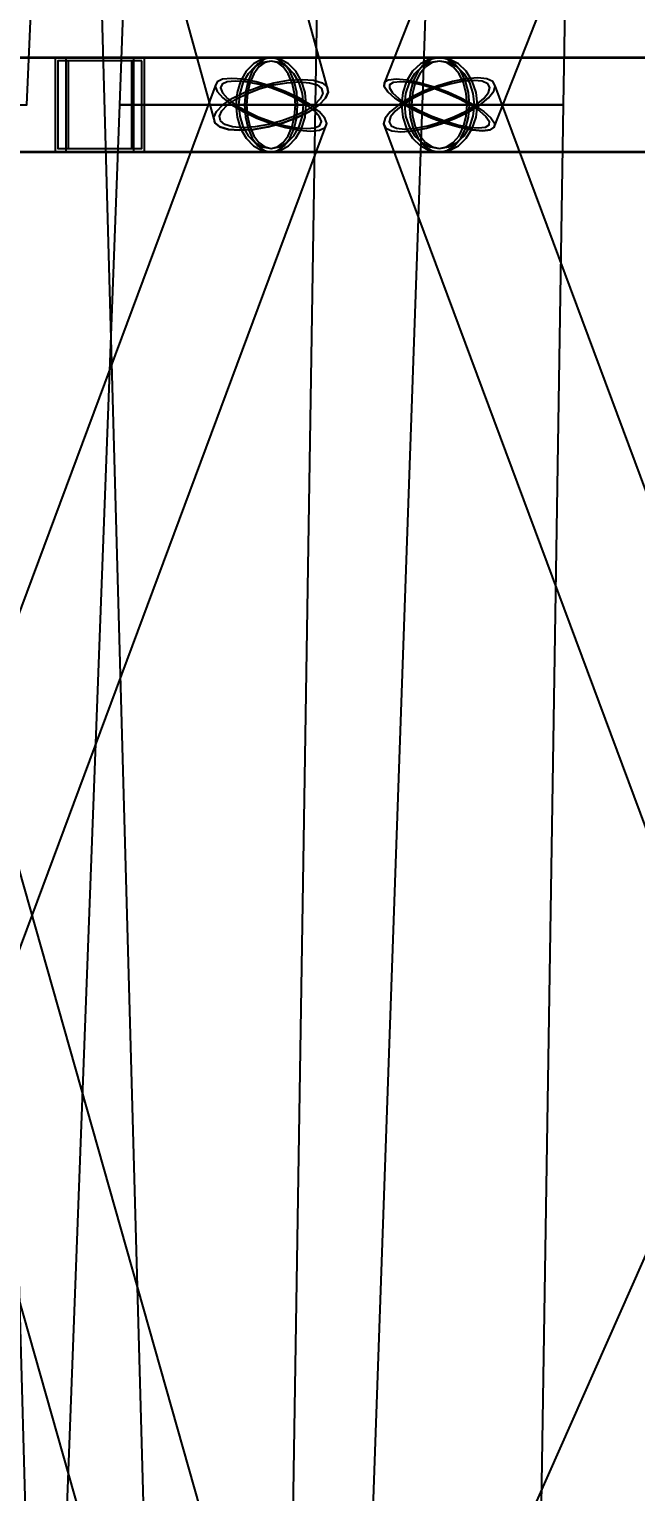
# Model space of a CAD drawing. Header units: millimetres. Extents: x -123812 to 252100, y -3000 to 639000.
# Drawn here: x -14724 to -12124, y 234055 to 240324 of the extents above; entities that cross this region are included whole.
import ezdxf

# ---------------------------------------------------------------- set-up
doc = ezdxf.new("R2010")
doc.units = ezdxf.units.MM
doc.layers.add('D-STR-DIM', color=7, linetype='Continuous', lineweight=13)
doc.layers.add('D-STR-STRC', color=7, linetype='Continuous', lineweight=25)
doc.styles.add('OpenSansCondensed-Light', font='OpenSansCondensed-Light.ttf')
doc.styles.add('TOWER_UNICODE', font='Arial Unicode.ttf')
doc.dimstyles.new('EZDXF', dxfattribs={"dimtxt": 0.25, "dimasz": 0.175, "dimexe": 0.375, "dimexo": 0.125, "dimgap": 0.1, "dimtad": 1, "dimlfac": 100, "dimzin": 12, "dimdsep": 46, "dimtxsty": 'OpenSansCondensed-Light', "dimblk": 'ARCHTICK', "dimcen": 2.5, "dimazin": 3, "dimtfac": 0.5, "dimtmove": 2, "dimatfit": 3})

# ---------------------------------------------------------------- blocks, each defined once
blk = doc.blocks.new('_ARCHTICK')
at = {"color": 0, "linetype": 'BYBLOCK', "const_width": 0.15}
blk.add_lwpolyline([(-0.5, -0.5), (0.5, 0.5)], dxfattribs=at)

msp = doc.modelspace()

# ---------------------------------------------------------------- linework, layer by layer
at = {"layer": 'D-STR-STRC'}
for points in [[(-16690.7, 249923), (-13928.5, 239923), (-13907, 239905.7), (-13870.5, 239894.8), (-13821.6, 239891.1), (-13763.6, 239894.8), (-13700.5, 239905.7), (-13636.4, 239923), (-13576, 239945.6), (-13523.1, 239971.8), (-13481.5, 240000), (-13454, 240028.2), (-13442.4, 240054.4), (-13447.5, 240077), (-16209.7, 250077)], [(-9259.1, 250096), (-13201.1, 240096), (-13202.3, 240078.4), (-13187.4, 240055.5), (-13157.4, 240028.7), (-13114.4, 240000), (-13061.3, 239971.3), (-13001.8, 239944.5), (-12939.8, 239921.6), (-12879.6, 239904), (-12825.3, 239892.9), (-12780.6, 239889.1), (-12748.6, 239892.9), (-12731.4, 239904), (-8789.5, 249904)], [(-13985.3, 225006.8), (-14678.5, 250006.8), (-14687.1, 250019.8), (-14712.5, 250031.4), (-14752.9, 250040.9), (-14805.4, 250047.7), (-14866.7, 250051.1), (-14932.4, 250051.1), (-14998.1, 250047.6), (-15059.4, 250040.9), (-15111.9, 250031.4), (-15152.3, 250019.7), (-15177.7, 250006.7), (-15186.3, 249993.2), (-14493.1, 224993.2)], [(-16921.1, 239796.8), (-13688, 239796.8), (-13649, 239803.7), (-13612.6, 239824), (-13581.3, 239856.3), (-13557.3, 239898.4), (-13542.2, 239947.4), (-13537.1, 240000), (-13542.2, 240052.6), (-13557.3, 240101.6), (-13581.3, 240143.7), (-13612.6, 240176), (-13649, 240196.3), (-13688, 240203.2), (-16921.1, 240203.2)], [(-15958.7, 239796.8), (-12966.3, 239796.8), (-12924.1, 239803.7), (-12884.9, 239824), (-12851.2, 239856.3), (-12825.3, 239898.4), (-12809, 239947.4), (-12803.5, 240000), (-12809, 240052.6), (-12825.3, 240101.6), (-12851.2, 240143.7), (-12884.9, 240176), (-12924.1, 240196.3), (-12966.3, 240203.2), (-15958.7, 240203.2)], [(-9620.5, 240203.2), (-13688, 240203.2), (-13717.5, 240196.3), (-13745, 240176), (-13768.5, 240143.7), (-13786.6, 240101.6), (-13798, 240052.6), (-13801.9, 240000), (-13798, 239947.4), (-13786.6, 239898.4), (-13768.5, 239856.3), (-13745, 239824), (-13717.5, 239803.7), (-13688, 239796.8), (-9620.5, 239796.8)], [(-9139.3, 240203.2), (-12966.3, 240203.2), (-12999.8, 240196.3), (-13031, 240176), (-13057.9, 240143.7), (-13078.5, 240101.6), (-13091.4, 240052.6), (-13095.8, 240000), (-13091.4, 239947.4), (-13078.5, 239898.4), (-13057.9, 239856.3), (-13031, 239824), (-12999.8, 239803.7), (-12966.3, 239796.8), (-9139.3, 239796.8)], [(-17171.7, 229920), (-13448.6, 239920), (-13457, 239943.4), (-13481.2, 239970.7), (-13519.5, 240000), (-13569.2, 240029.3), (-13627.1, 240056.6), (-13689.1, 240080), (-13751, 240098), (-13808.7, 240109.3), (-13858.1, 240113.2), (-13896, 240109.3), (-13919.6, 240098), (-13927.5, 240080), (-17650.7, 230080)], [(-12878.9, 230057.6), (-15713, 240057.6), (-15720.4, 240081.5), (-15744.1, 240099.8), (-15782.5, 240111.4), (-15832.8, 240115.3), (-15891.7, 240111.4), (-15955.2, 240099.8), (-16018.9, 240081.5), (-16078.6, 240057.6), (-16130, 240029.8), (-16169.8, 240000), (-16195.2, 239970.2), (-16204.5, 239942.4), (-13370.4, 229942.4)], [(-13818.6, 229900.4), (-9387.3, 239900.4), (-9393, 239918.7), (-9414.2, 239942.5), (-9449.5, 239970.2), (-9496.4, 240000), (-9551.7, 240029.8), (-9611.8, 240057.5), (-9672.4, 240081.3), (-9729.5, 240099.6), (-9779.2, 240111.1), (-9818.1, 240115), (-9843.5, 240111.1), (-9853.7, 240099.6), (-14285, 230099.6)], [(-9003.5, 230081.8), (-12726.7, 240081.8), (-12736.6, 240100.2), (-12762.2, 240111.7), (-12801.6, 240115.7), (-12852.3, 240111.7), (-12910.7, 240100.2), (-12973, 240081.8), (-13034.7, 240057.8), (-13091.8, 240029.9), (-13140.4, 240000), (-13177.1, 239970.1), (-13199.4, 239942.2), (-13205.8, 239918.2), (-9482.6, 229918.2)]]:
    msp.add_lwpolyline(points, dxfattribs=at)
for points in [[(-16033, 240000), (-14734.9, 240000), (-14296.6, 250000), (-15568.2, 250000)], [(-14337.1, 240000), (-13039, 240000), (-12699.5, 250000), (-13971.2, 250000)], [(-13498.4, 240000), (-12434.1, 240000), (-12262.1, 250000), (-13324.5, 250000)], [(-17176.7, 239800), (-14230, 239800), (-14230, 240200), (-17176.7, 240200)], [(-17022.3, 239800), (-8609.2, 239800), (-8609.2, 240200), (-17022.3, 240200)], [(-15513.9, 239800), (-8580.5, 239800), (-8580.5, 240200), (-15513.9, 240200)], [(-14230, 240200), (-14613.2, 240200), (-14613.2, 239800), (-14230, 239800)], [(-14241.5, 240188), (-14601.7, 240188), (-14601.7, 239812), (-14241.5, 239812)], [(-14567, 239800), (-8129.3, 239800), (-8129.3, 240200), (-14567, 240200)], [(-14276.2, 240200), (-14567, 240200), (-14567, 239800), (-14276.2, 239800)], [(-14284.9, 240188), (-14558.3, 240188), (-14558.3, 239812), (-14284.9, 239812)], [(-13839, 240000), (-13833.8, 239947.4), (-13818.7, 239898.4), (-13794.8, 239856.3), (-13763.5, 239824), (-13727.1, 239803.7), (-13688, 239796.8), (-13649, 239803.7), (-13612.6, 239824), (-13581.3, 239856.3), (-13557.3, 239898.4), (-13542.2, 239947.4), (-13537.1, 240000), (-13542.2, 240052.6), (-13557.3, 240101.6), (-13581.3, 240143.7), (-13612.6, 240176), (-13649, 240196.3), (-13688, 240203.2), (-13727.1, 240196.3), (-13763.5, 240176), (-13794.8, 240143.7), (-13818.7, 240101.6), (-13833.8, 240052.6)], [(-13827.1, 240000), (-13822.3, 239951.5), (-13808.4, 239906.4), (-13786.3, 239867.6), (-13757.6, 239837.9), (-13724, 239819.2), (-13688, 239812.8), (-13652, 239819.2), (-13618.5, 239837.9), (-13589.7, 239867.6), (-13567.6, 239906.4), (-13553.7, 239951.5), (-13549, 240000), (-13553.7, 240048.5), (-13567.6, 240093.6), (-13589.7, 240132.4), (-13618.5, 240162.1), (-13652, 240180.8), (-13688, 240187.2), (-13724, 240180.8), (-13757.6, 240162.1), (-13786.3, 240132.4), (-13808.4, 240093.6), (-13822.3, 240048.5)], [(-13801.9, 240000), (-13798, 239947.4), (-13786.6, 239898.4), (-13768.5, 239856.3), (-13745, 239824), (-13717.5, 239803.7), (-13688, 239796.8), (-13658.6, 239803.7), (-13631.1, 239824), (-13607.5, 239856.3), (-13589.4, 239898.4), (-13578, 239947.4), (-13574.2, 240000), (-13578, 240052.6), (-13589.4, 240101.6), (-13607.5, 240143.7), (-13631.1, 240176), (-13658.6, 240196.3), (-13688, 240203.2), (-13717.5, 240196.3), (-13745, 240176), (-13768.5, 240143.7), (-13786.6, 240101.6), (-13798, 240052.6)], [(-13792.9, 240000), (-13789.4, 239951.5), (-13778.9, 239906.4), (-13762.2, 239867.6), (-13740.5, 239837.9), (-13715.2, 239819.2), (-13688, 239812.8), (-13660.9, 239819.2), (-13635.6, 239837.9), (-13613.9, 239867.6), (-13597.2, 239906.4), (-13586.7, 239951.5), (-13583.1, 240000), (-13586.7, 240048.5), (-13597.2, 240093.6), (-13613.9, 240132.4), (-13635.6, 240162.1), (-13660.9, 240180.8), (-13688, 240187.2), (-13715.2, 240180.8), (-13740.5, 240162.1), (-13762.2, 240132.4), (-13778.9, 240093.6), (-13789.4, 240048.5)], [(-13129, 240000), (-13123.5, 239947.4), (-13107.2, 239898.4), (-13081.3, 239856.3), (-13047.6, 239824), (-13008.4, 239803.7), (-12966.3, 239796.8), (-12924.1, 239803.7), (-12884.9, 239824), (-12851.2, 239856.3), (-12825.3, 239898.4), (-12809, 239947.4), (-12803.5, 240000), (-12809, 240052.6), (-12825.3, 240101.6), (-12851.2, 240143.7), (-12884.9, 240176), (-12924.1, 240196.3), (-12966.3, 240203.2), (-13008.4, 240196.3), (-13047.6, 240176), (-13081.3, 240143.7), (-13107.2, 240101.6), (-13123.5, 240052.6)], [(-13116.2, 240000), (-13111.1, 239951.5), (-13096.1, 239906.4), (-13072.3, 239867.6), (-13041.2, 239837.9), (-13005.1, 239819.2), (-12966.3, 239812.8), (-12927.4, 239819.2), (-12891.3, 239837.9), (-12860.2, 239867.6), (-12836.4, 239906.4), (-12821.4, 239951.5), (-12816.3, 240000), (-12821.4, 240048.5), (-12836.4, 240093.6), (-12860.2, 240132.4), (-12891.3, 240162.1), (-12927.4, 240180.8), (-12966.3, 240187.2), (-13005.1, 240180.8), (-13041.2, 240162.1), (-13072.3, 240132.4), (-13096.1, 240093.6), (-13111.1, 240048.5)], [(-13095.8, 240000), (-13091.4, 239947.4), (-13078.5, 239898.4), (-13057.9, 239856.3), (-13031, 239824), (-12999.8, 239803.7), (-12966.3, 239796.8), (-12932.7, 239803.7), (-12901.5, 239824), (-12874.6, 239856.3), (-12854, 239898.4), (-12841.1, 239947.4), (-12836.7, 240000), (-12841.1, 240052.6), (-12854, 240101.6), (-12874.6, 240143.7), (-12901.5, 240176), (-12932.7, 240196.3), (-12966.3, 240203.2), (-12999.8, 240196.3), (-13031, 240176), (-13057.9, 240143.7), (-13078.5, 240101.6), (-13091.4, 240052.6)], [(-13085.6, 240000), (-13081.6, 239951.5), (-13069.6, 239906.4), (-13050.7, 239867.6), (-13025.9, 239837.9), (-12997.2, 239819.2), (-12966.3, 239812.8), (-12935.4, 239819.2), (-12906.6, 239837.9), (-12881.8, 239867.6), (-12862.9, 239906.4), (-12850.9, 239951.5), (-12846.9, 240000), (-12850.9, 240048.5), (-12862.9, 240093.6), (-12881.8, 240132.4), (-12906.6, 240162.1), (-12935.4, 240180.8), (-12966.3, 240187.2), (-12997.2, 240180.8), (-13025.9, 240162.1), (-13050.7, 240132.4), (-13069.6, 240093.6), (-13081.6, 240048.5)], [(-13481.5, 240000), (-13523.1, 239971.8), (-13576, 239945.6), (-13636.4, 239923), (-13700.5, 239905.7), (-13763.6, 239894.8), (-13821.6, 239891.1), (-13870.5, 239894.8), (-13907, 239905.7), (-13928.5, 239923), (-13933.7, 239945.6), (-13922.1, 239971.8), (-13894.6, 240000), (-13853, 240028.2), (-13800.1, 240054.4), (-13739.6, 240077), (-13675.6, 240094.3), (-13612.5, 240105.2), (-13554.5, 240108.9), (-13505.5, 240105.2), (-13469.1, 240094.3), (-13447.5, 240077), (-13442.4, 240054.4), (-13454, 240028.2)], [(-13856.6, 240000), (-13806.8, 239970.7), (-13749, 239943.4), (-13687, 239920), (-13625, 239902), (-13567.4, 239890.7), (-13517.9, 239886.8), (-13480.1, 239890.7), (-13456.4, 239902), (-13448.6, 239920), (-13457, 239943.4), (-13481.2, 239970.7), (-13519.5, 240000), (-13569.2, 240029.3), (-13627.1, 240056.6), (-13689.1, 240080), (-13751, 240098), (-13808.7, 240109.3), (-13858.1, 240113.2), (-13896, 240109.3), (-13919.6, 240098), (-13927.5, 240080), (-13919.1, 240056.6), (-13894.9, 240029.3)], [(-13501.8, 240000), (-13539.3, 239974.6), (-13587, 239950.9), (-13641.5, 239930.6), (-13699.2, 239915), (-13756.2, 239905.2), (-13808.5, 239901.8), (-13852.6, 239905.2), (-13885.4, 239915), (-13904.9, 239930.6), (-13909.5, 239950.9), (-13899.1, 239974.6), (-13874.2, 240000), (-13836.7, 240025.4), (-13789.1, 240049.1), (-13734.5, 240069.4), (-13676.8, 240085), (-13619.9, 240094.8), (-13567.6, 240098.2), (-13523.5, 240094.8), (-13490.6, 240085), (-13471.2, 240069.4), (-13466.6, 240049.1), (-13477, 240025.4)], [(-13840, 240000), (-13795.1, 239973.6), (-13743, 239949), (-13687.1, 239927.8), (-13631.2, 239911.6), (-13579.2, 239901.4), (-13534.7, 239898), (-13500.6, 239901.4), (-13479.2, 239911.6), (-13472.1, 239927.8), (-13479.7, 239949), (-13501.5, 239973.6), (-13536.1, 240000), (-13580.9, 240026.4), (-13633.1, 240051), (-13689, 240072.2), (-13744.8, 240088.4), (-13796.8, 240098.6), (-13841.4, 240102), (-13875.5, 240098.6), (-13896.8, 240088.4), (-13903.9, 240072.2), (-13896.3, 240051), (-13874.5, 240026.4)], [(-13140.4, 240000), (-13177.1, 239970.1), (-13199.4, 239942.2), (-13205.8, 239918.2), (-13195.9, 239899.8), (-13170.3, 239888.3), (-13130.9, 239884.3), (-13080.2, 239888.3), (-13021.8, 239899.8), (-12959.5, 239918.2), (-12897.8, 239942.2), (-12840.7, 239970.1), (-12792.1, 240000), (-12755.4, 240029.9), (-12733.1, 240057.8), (-12726.7, 240081.8), (-12736.6, 240100.2), (-12762.2, 240111.7), (-12801.6, 240115.7), (-12852.3, 240111.7), (-12910.7, 240100.2), (-12973, 240081.8), (-13034.7, 240057.8), (-13091.8, 240029.9)], [(-12818.1, 240000), (-12775.1, 239971.3), (-12745.1, 239944.5), (-12730.2, 239921.6), (-12731.4, 239904), (-12748.6, 239892.9), (-12780.6, 239889.1), (-12825.3, 239892.9), (-12879.6, 239904), (-12939.8, 239921.6), (-13001.8, 239944.5), (-13061.3, 239971.3), (-13114.4, 240000), (-13157.4, 240028.7), (-13187.4, 240055.5), (-13202.3, 240078.4), (-13201.1, 240096), (-13183.9, 240107.1), (-13151.9, 240110.9), (-13107.2, 240107.1), (-13052.9, 240096), (-12992.7, 240078.4), (-12930.7, 240055.5), (-12871.2, 240028.7)], [(-13123.3, 240000), (-13156.3, 239973), (-13176.4, 239947.9), (-13182.2, 239926.3), (-13173.3, 239909.7), (-13150.3, 239899.3), (-13114.7, 239895.7), (-13069, 239899.3), (-13016.3, 239909.7), (-12960.2, 239926.3), (-12904.5, 239947.9), (-12853, 239973), (-12809.3, 240000), (-12776.2, 240027), (-12756.1, 240052.1), (-12750.3, 240073.7), (-12759.2, 240090.3), (-12782.3, 240100.7), (-12817.8, 240104.3), (-12863.5, 240100.7), (-12916.2, 240090.3), (-12972.3, 240073.7), (-13028, 240052.1), (-13079.5, 240027)], [(-12832.7, 240000), (-12793.9, 239974.1), (-12766.9, 239950), (-12753.5, 239929.3), (-12754.5, 239913.4), (-12770, 239903.4), (-12798.9, 239900), (-12839.2, 239903.4), (-12888.1, 239913.4), (-12942.4, 239929.3), (-12998.3, 239950), (-13052, 239974.1), (-13099.8, 240000), (-13138.6, 240025.9), (-13165.6, 240050), (-13179, 240070.7), (-13178, 240086.6), (-13162.5, 240096.6), (-13133.6, 240100), (-13093.3, 240096.6), (-13044.4, 240086.6), (-12990.1, 240070.7), (-12934.2, 240050), (-12880.5, 240025.9)], [(-14714.1, 230000), (-13389.5, 230000), (-13039, 240000), (-14337.1, 240000)], [(-13039, 240000), (-13061.1, 240000), (-13125.9, 240000), (-13229.1, 240000), (-13363.5, 240000), (-13520, 240000), (-13688, 240000), (-13856, 240000), (-14012.6, 240000), (-14147, 240000), (-14250.1, 240000), (-14315, 240000), (-14337.1, 240000), (-14315, 240000), (-14250.1, 240000), (-14147, 240000), (-14012.6, 240000), (-13856, 240000), (-13688, 240000), (-13520, 240000), (-13363.5, 240000), (-13229.1, 240000), (-13125.9, 240000), (-13061.1, 240000)], [(-13039, 240000), (-13061.1, 240000), (-13125.9, 240000), (-13229.1, 240000), (-13363.5, 240000), (-13520, 240000), (-13688, 240000), (-13856, 240000), (-14012.6, 240000), (-14147, 240000), (-14250.1, 240000), (-14315, 240000), (-14337.1, 240000), (-14315, 240000), (-14250.1, 240000), (-14147, 240000), (-14012.6, 240000), (-13856, 240000), (-13688, 240000), (-13520, 240000), (-13363.5, 240000), (-13229.1, 240000), (-13125.9, 240000), (-13061.1, 240000)], [(-13119.7, 240000), (-13139, 240000), (-13195.8, 240000), (-13286.1, 240000), (-13403.8, 240000), (-13540.9, 240000), (-13688, 240000), (-13835.1, 240000), (-13972.2, 240000), (-14089.9, 240000), (-14180.3, 240000), (-14237, 240000), (-14256.4, 240000), (-14237, 240000), (-14180.3, 240000), (-14089.9, 240000), (-13972.2, 240000), (-13835.1, 240000), (-13688, 240000), (-13540.9, 240000), (-13403.8, 240000), (-13286.1, 240000), (-13195.8, 240000), (-13139, 240000)], [(-13119.7, 240000), (-13139, 240000), (-13195.8, 240000), (-13286.1, 240000), (-13403.8, 240000), (-13540.9, 240000), (-13688, 240000), (-13835.1, 240000), (-13972.2, 240000), (-14089.9, 240000), (-14180.3, 240000), (-14237, 240000), (-14256.4, 240000), (-14237, 240000), (-14180.3, 240000), (-14089.9, 240000), (-13972.2, 240000), (-13835.1, 240000), (-13688, 240000), (-13540.9, 240000), (-13403.8, 240000), (-13286.1, 240000), (-13195.8, 240000), (-13139, 240000)], [(-13657.8, 230000), (-12591.6, 230000), (-12434.1, 240000), (-13498.4, 240000)], [(-12434.1, 240000), (-12452.2, 240000), (-12505.4, 240000), (-12590, 240000), (-12700.2, 240000), (-12828.5, 240000), (-12966.3, 240000), (-13104, 240000), (-13232.3, 240000), (-13342.5, 240000), (-13427.1, 240000), (-13480.3, 240000), (-13498.4, 240000), (-13480.3, 240000), (-13427.1, 240000), (-13342.5, 240000), (-13232.3, 240000), (-13104, 240000), (-12966.3, 240000), (-12828.5, 240000), (-12700.2, 240000), (-12590, 240000), (-12505.4, 240000), (-12452.2, 240000)]]:
    msp.add_lwpolyline(points, close=True, dxfattribs=at)

# ---------------------------------------------------------------- dimensions: what is measured, and where the dimension line sits
at = {"layer": 'D-STR-DIM'}
msp.add_linear_dim(base=(-112000, 0), p1=(0, 0), p2=(0, 634000), angle=90, dimstyle='EZDXF', override={"dimtxt": 8400, "dimasz": 3750, "dimexe": 2100, "dimexo": 1800, "dimgap": 2100, "dimtad": 1, "dimdec": 0, "dimlfac": 1, "dimlunit": 2, "dimtxsty": 'TOWER_UNICODE', "dimclrd": 7, "dimclre": 7, "dimclrt": 7}, dxfattribs=at).render()

doc.saveas('drawing.dxf')
